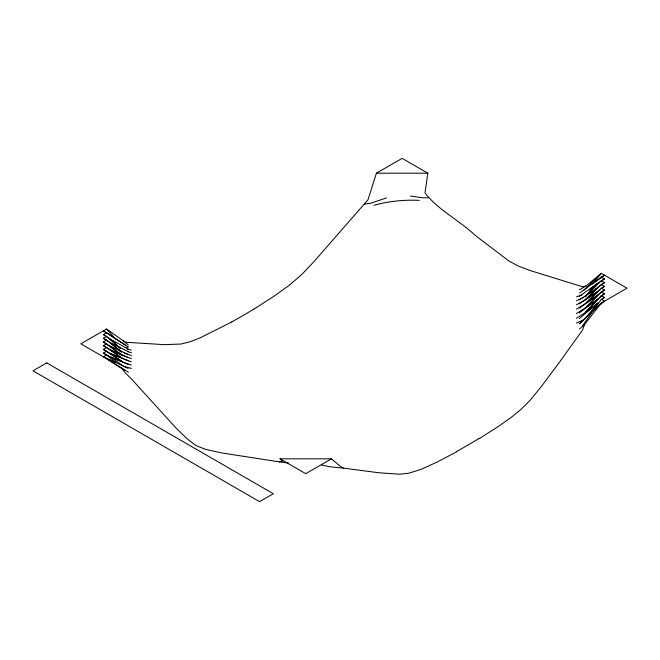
<?xml version="1.0" encoding="UTF-8"?>
<svg xmlns="http://www.w3.org/2000/svg" width="660" height="660" viewBox="0 0 660 660"><rect width="100%" height="100%" fill="white"/><g stroke="black" fill="none" stroke-linecap="round" stroke-linejoin="round"><path stroke-width="0.99" d="M254.323 308.863L273.562 296.554L289.525 285.103L302.107 274.164L314.193 261.36L367.983 199.807L376.406 173.184L402.113 158.35L427.812 173.184L425.015 192.968C438.496 210.358 459.533 220.399 475.357 235.504L508.819 260.914L518.215 265.988L529.798 270.451L582.598 286.778L586.121 285.978L601.301 273.347L627 288.189L601.301 303.022L579.373 323.862L584.38 319.366L597.919 303.022L585.214 312.683L576.32 318.351M601.301 303.022L584.397 324.753L582.557 330.041L559.317 362.447L540.829 387.173L529.716 400.736L520.674 409.695L511.228 417.376L498.457 426.401L479.209 438.702M582.681 325.528L601.301 299.318L604.51 297.462L601.301 295.606L585.214 312.683L597.861 299.145L604.51 293.75L601.301 291.893L585.37 307.873L576.394 313.574M586.525 295.639L584.917 296.777L596.986 283.808L604.51 278.916L601.301 277.06L579.686 292.974M584.917 296.777L601.301 280.764L604.51 278.916M583.572 290.631L601.301 273.347L592.094 284.262L604.51 275.203L601.301 277.06M576.452 304.854L585.222 299.838L601.301 284.476L604.51 286.333L601.301 288.189L585.395 303.625L576.452 309.111M579.595 328.919L584.397 324.753M602.316 299.31L604.51 297.462M592.301 311.421L604.51 301.166L601.301 299.318M579.298 318.549L597.919 303.022M589.19 290.103L596.986 283.808L579.496 296.249M601.301 288.189L604.51 290.045L579.298 308.146M600.121 289.707L579.282 303.864M602.316 288.016L604.51 286.333M601.301 280.764L604.51 282.62L588.943 293.939M579.315 312.848L597.861 299.145L585.37 307.873L597.943 295.168L585.395 303.625L597.927 291.39L585.222 299.838L597.795 287.677L579.241 299.854M231.841 321.94L199.798 338.011L190.294 341.69L181.071 344.041L164.34 344.66L125.293 342.218L106.54 328.993L80.842 343.835L106.54 358.669L128.419 372.215M115.846 342.911L103.331 334.554L106.54 332.706L125.161 345.04M115.88 346.228L103.331 338.266L106.54 336.41L120.326 348.249L109.923 339.009L128.543 349.222M122.446 355.377L106.54 343.835L103.331 345.683L109.915 349.66L122.446 355.377L103.331 341.979L106.54 340.123L121.679 351.895L109.981 342.73L128.527 351.64M103.331 349.396L106.54 347.539L122.62 358.553L110.047 353.356L103.331 349.396L122.925 362.076L131.389 365.054M128.155 368.445L115.748 362.398L106.54 354.956L103.331 353.108L106.54 351.252M106.54 354.956L103.331 356.812L115.748 362.398L106.54 358.669L124.27 370.144M601.301 284.476L604.51 282.62M601.301 291.893L604.51 290.045M601.301 295.606L604.51 293.75M331.435 458.832L305.728 473.665L280.03 458.832L331.435 458.832L339.859 465.935L343.373 468.13L378.84 472.758L399.638 474.21L408.845 473.212L421.492 469.178L437.489 461.885L456.728 451.778M579.422 289.748L586.121 285.978M576.543 323.136L584.38 319.366M576.452 300.754L583.226 297.577M576.493 296.868L581.839 294.871M386.438 197.917L370.813 203.214L364.468 204.13M373.939 205.26C388.682 201.193 404.019 199.658 419.281 200.368M121.729 368.065L125.243 372.883L131.191 378.659L175.222 427.135L186.681 438.413L195.773 445.541L205.672 449.377L222.412 453.065L279.345 461.852L282.826 461.084L280.03 458.832M125.466 347.548L128.469 346.978L103.331 330.85L106.54 332.706M376.406 173.184L427.812 173.184M428.497 197.81L422.788 197.802L410.471 196.061M288.626 463.081L279.345 461.852M343.373 468.13L329.191 466.702L321.403 464.986M131.348 368.445L123.329 366.185L110.855 357.093L103.331 353.108M127.57 351.64L131.53 352.77M127.38 349.066L131.299 350.212M124.27 353.133L131.456 355.6M123.346 355.699L131.389 358.661M123.502 358.883L131.389 361.812M128.609 360.921L110.047 353.356L122.925 362.076L110.855 357.093L128.345 364.609M128.568 357.646L109.915 349.66L122.62 358.553M128.543 354.544L109.898 346.12L115.294 348.859M119.782 351.145L121.58 352.052M103.331 334.554L106.54 336.41M103.331 338.266L106.54 340.123M103.331 341.979L106.54 343.835M103.331 345.683L106.54 347.539M123.445 340.989L128.246 344.834M106.54 328.993L115.541 339.034M254.323 308.806A628.353 366.333 -60.5 0 1 231.841 321.874M479.201 438.364A628.353 358.883 -59.5 0 1 456.736 451.44M46.736 362.901L33 370.829L259.586 501.649L273.322 493.721L46.736 362.901"/></g></svg>
